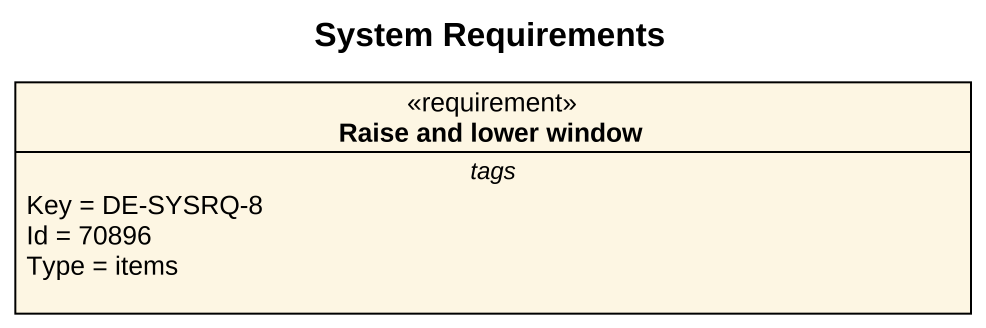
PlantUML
@startuml
title System Requirements
hide circle
hide empty members
class "Raise and lower window" as Raise_and_lower_window <<requirement>> {
  -- tags --
  Key = DE-SYSRQ-8
  Id = 70896
  Type = items
}
@enduml
